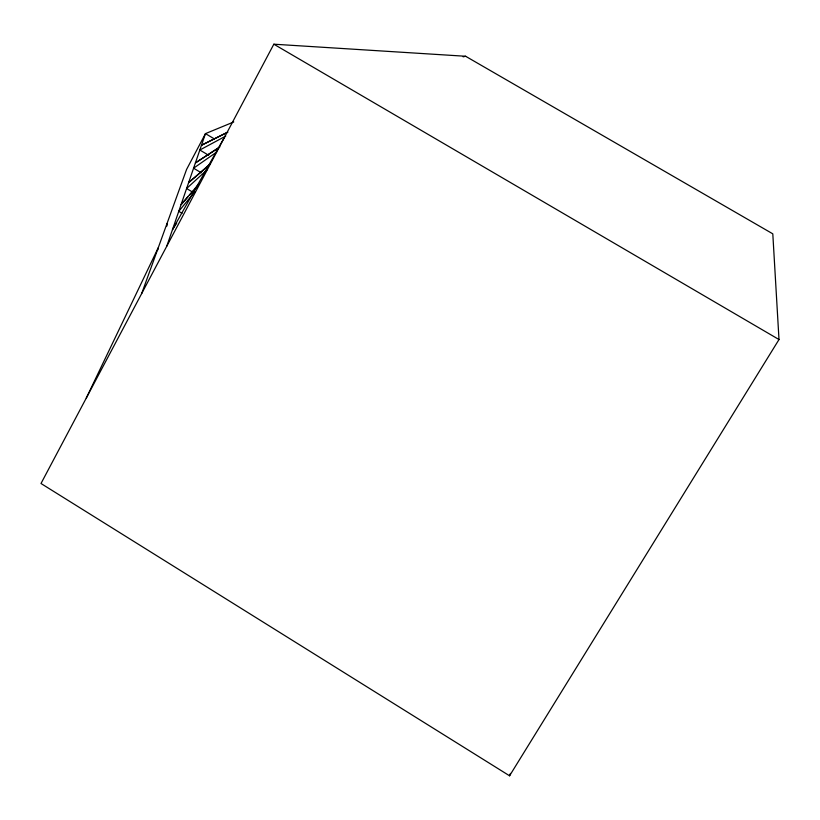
<?xml version="1.0" encoding="UTF-8"?>
<svg xmlns="http://www.w3.org/2000/svg" width="820" height="820" viewBox="0 0 820 820"><rect width="100%" height="100%" fill="white"/><g stroke="black" fill="none" stroke-linecap="round" stroke-linejoin="round"><path stroke-width="1.23" d="M157.501 250.459L158.127 247.999L86.264 398.11M166.798 246.154L205.461 133.629L233.761 121.954M141.686 293.539L186.57 169.463L205.461 133.629L214.276 138.857M509.568 775.802L779 339.541L772.799 233.833L465.606 56.262L273.839 44.198L41 483.503L509.568 775.802L510.44 773.403M225.09 136.171L172.487 229.59L176.669 223.183M194.904 191.634L178.76 211.334L182.06 213.302M199.26 183.434L181.056 204.662L187.841 197.046M189.543 195.139L192.936 191.326M194.627 189.42L197.179 186.56M207.214 169.648L186.601 188.518L193.192 192.454M209.951 164.154L188.641 182.593L209.151 165.209M216.644 152.089L193.582 168.202L201.279 172.794M219.862 146.903L195.406 162.913L219.032 147.569M225.715 136.099L199.834 150.019L208.639 155.246M227.591 132.215L201.464 145.263L227.816 132.133M463.126 56.826L465.606 56.262M273.839 44.198L779 339.541M166.921 223.696L166.624 226.217L166.921 223.696"/></g></svg>
